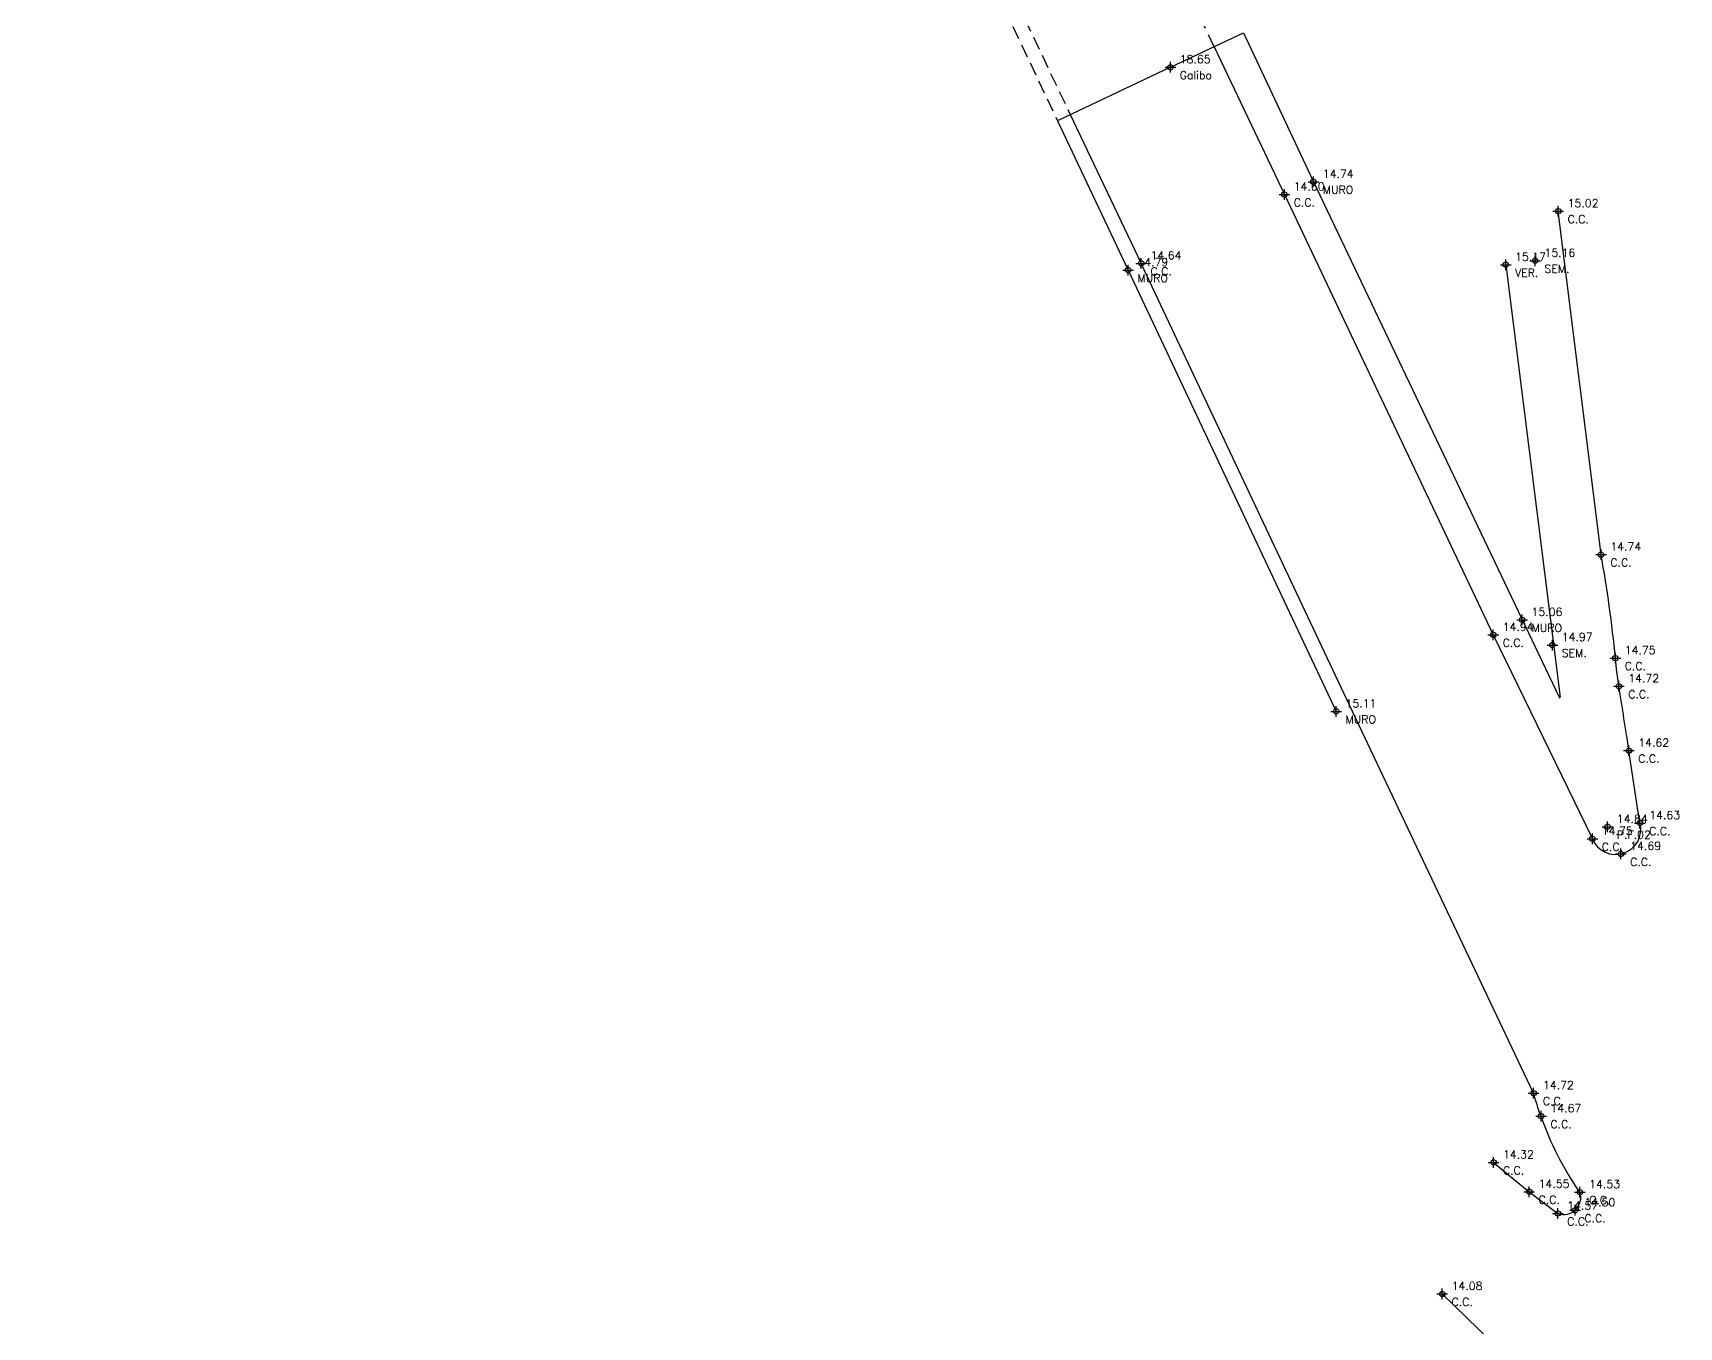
# Model space of a CAD drawing. Header units: metres. Extents: x 27389 to 27997, y 69801 to 70692.
# Drawn here: x 27599.8 to 27661.5, y 70561.6 to 70610.2 of the extents above; entities that cross this region are included whole.
import ezdxf

# ---------------------------------------------------------------- set-up
doc = ezdxf.new("R2010")
doc.units = ezdxf.units.M
doc.linetypes.add('DASHED', pattern=[0.75, 0.5, -0.25])
for name, color, linetype in [('C.C.', 1, 'Continuous'), ('Tunel', 8, 'Continuous'), ('VER.', 2, 'Continuous')]:
    doc.layers.add(name, color=color, linetype=linetype)
doc.styles.get("Standard").update_dxf_attribs({"font": 'simplex.shx'})

# ---------------------------------------------------------------- blocks, each defined once
blk = doc.blocks.new('*U5')
at = {"color": 0, "linetype": 'ByBlock', "lineweight": -2, "transparency": 16777216}
for p, q in [((-1, 0), (1, 0)), ((0, -1), (0, 1))]:
    blk.add_line(p, q, dxfattribs=at)
blk.add_circle((0, 0), 0.5, dxfattribs=at)

msp = doc.modelspace()

# ---------------------------------------------------------------- linework, layer by layer
at = {"layer": 'C.C.'}
for p, q in [((27644.054, 70609.637), (27646.683, 70604.098)), ((27638.661, 70607.091), (27641.31, 70601.511)), ((27646.683, 70604.098), (27654.517, 70587.592))]:
    msp.add_line(p, q, dxfattribs=at)
at = {"layer": 'C.C.', "linetype": 'DASHED', "flags": 128}
for points in [[(27644.054, 70609.637), (27644.054, 70609.637), (27638.129, 70621.997), (27626.289, 70647.15), (27617.319, 70666.037), (27605.172, 70691.428)], [(27600.287, 70687.906), (27607.502, 70672.77), (27614.935, 70657.055), (27623.769, 70638.477), (27632.158, 70620.728), (27638.661, 70607.091)]]:
    msp.add_lwpolyline(points, dxfattribs=at)
at = {"layer": 'C.C.', "flags": 128}
for points in [[(27654.517, 70587.592), (27658.23, 70579.945, 0.937069), (27660.011, 70580.536), (27659.6, 70583.252, 0.002089), (27659.225, 70585.662, -0.016222), (27659.091, 70586.719, 0.022064), (27658.553, 70590.599), (27656.952, 70603.473)], [(27654.528, 70567.817), (27655.863, 70566.717), (27656.937, 70565.902, 0.631496), (27657.761, 70566.703, -0.069605), (27656.306, 70569.549, -0.026234), (27656.025, 70570.414, -3.617701)]]:
    msp.add_lwpolyline(points, format="xyb", dxfattribs=at)
for points in [[(27656.025, 70570.414), (27649.122, 70584.961), (27641.31, 70601.511)], [(27655.8, 70559.784), (27652.603, 70562.888)]]:
    msp.add_lwpolyline(points, dxfattribs=at)
at = {"layer": 'Tunel'}
for q in [(27645.151, 70610.153), (27638.178, 70606.862)]:
    msp.add_line((27642.413, 70608.866, 18.65), q, dxfattribs=at)
at = {"layer": 'VER.'}
for p, q in [((27645.151, 70610.153), (27647.774, 70604.573)), ((27638.178, 70606.862), (27640.827, 70601.265)), ((27647.774, 70604.573), (27656.981, 70585.251)), ((27640.827, 70601.265), (27648.626, 70584.724)), ((27654.981, 70601.464), (27657.019, 70585.262))]:
    msp.add_line(p, q, dxfattribs=at)
at = {"layer": 'VER.', "linetype": 'DASHED', "flags": 128}
msp.add_lwpolyline([(27599.774, 70687.597), (27607.008, 70672.371), (27614.265, 70657.269), (27623.209, 70638.314), (27631.688, 70620.578), (27638.178, 70606.862), (27638.178, 70606.862)], dxfattribs=at)
at = {"layer": 'VER.'}
msp.add_arc((27656.998, 70585.263, 15.142), 0.0209, 212.32191, 358.34838, dxfattribs=at)

# ---------------------------------------------------------------- block references
at = {"layer": 'VER.', "color": 1, "xscale": 0.2, "yscale": 0.2, "zscale": 0.2}
for p in [(27642.413, 70608.866, 18.65), (27647.774, 70604.573, 14.741), (27646.683, 70604.098, 14.595), (27656.952, 70603.473, 15.024), (27641.32, 70601.516, 14.64), (27654.981, 70601.464, 15.17), (27656.084, 70601.614, 15.159), (27640.827, 70601.265, 14.786), (27658.553, 70590.599, 14.745), (27655.598, 70588.153, 15.064), (27654.517, 70587.592, 14.938), (27656.731, 70587.211, 14.971), (27659.091, 70586.719, 14.752), (27659.225, 70585.662, 14.724), (27648.626, 70584.724, 15.112), (27659.6, 70583.252, 14.625), (27660.011, 70580.536, 14.626), (27658.23, 70579.945, 14.75), (27658.798, 70580.399, 14.841), (27658.798, 70580.399, 14.841), (27659.298, 70579.379, 14.687), (27656.025, 70570.414, 14.723), (27656.306, 70569.549, 14.672), (27654.528, 70567.817, 14.318), (27655.863, 70566.717, 14.55), (27657.761, 70566.703, 14.528), (27656.937, 70565.902, 14.574), (27657.58, 70566.022, 14.496), (27652.603, 70562.888, 14.083)]:
    msp.add_blockref('*U5', p, dxfattribs=at)

# ---------------------------------------------------------------- texts
at = {"color": 3, "linetype": 'ByBlock', "insert": (27655.331, 70601.314, 15.159), "char_height": 0.3, "attachment_point": 1}
msp.add_mtext('VER.', dxfattribs=at)
at = {"layer": 'VER.', "color": 1, "char_height": 0.3, "attachment_point": 7}
for s, insert in [('18.65', (27642.763, 70609.016, 18.65)), ('14.74', (27648.124, 70604.723, 14.741)), ('14.60', (27647.033, 70604.248, 14.595)), ('15.02', (27657.302, 70603.623, 15.024)), ('14.79', (27641.177, 70601.415, 14.786)), ('14.64', (27641.67, 70601.666, 14.64)), ('15.17', (27655.331, 70601.614, 15.17)), ('15.16', (27656.434, 70601.764, 15.159)), ('14.74', (27658.903, 70590.749, 14.745)), ('15.06', (27655.948, 70588.303, 15.064)), ('14.94', (27654.867, 70587.742, 14.938)), ('14.97', (27657.081, 70587.361, 14.971)), ('14.75', (27659.441, 70586.869, 14.752)), ('14.72', (27659.575, 70585.812, 14.724)), ('15.11', (27648.976, 70584.874, 15.112)), ('14.62', (27659.95, 70583.402, 14.625)), ('14.84', (27659.148, 70580.549, 14.841)), ('14.84', (27659.148, 70580.549, 14.841)), ('14.63', (27660.361, 70580.686, 14.626)), ('14.75', (27658.58, 70580.095, 14.75)), ('14.69', (27659.648, 70579.529, 14.687)), ('14.72', (27656.375, 70570.564, 14.723)), ('14.67', (27656.656, 70569.699, 14.672)), ('14.32', (27654.878, 70567.967, 14.318)), ('14.55', (27656.213, 70566.867, 14.55)), ('14.53', (27658.111, 70566.853, 14.528)), ('14.57', (27657.287, 70566.052, 14.574)), ('14.50', (27657.93, 70566.172, 14.496)), ('14.08', (27652.953, 70563.038, 14.083))]:
    msp.add_mtext(s, dxfattribs=dict(at, insert=insert))
at = {"layer": 'VER.', "color": 3, "char_height": 0.3, "attachment_point": 1}
for s, insert in [('Galibo', (27642.763, 70608.716, 18.65)), ('MURO', (27648.124, 70604.423, 14.741)), ('C.C.', (27647.033, 70603.948, 14.595)), ('C.C.', (27657.302, 70603.323, 15.024)), ('MURO', (27641.177, 70601.115, 14.786)), ('C.C.', (27641.67, 70601.366, 14.64)), ('VER.', (27655.331, 70601.314, 15.17)), ('SEM.', (27656.434, 70601.464, 15.159)), ('C.C.', (27658.903, 70590.449, 14.745)), ('MURO', (27655.948, 70588.003, 15.064)), ('C.C.', (27654.867, 70587.442, 14.938)), ('SEM.', (27657.081, 70587.061, 14.971)), ('C.C.', (27659.441, 70586.569, 14.752)), ('C.C.', (27659.575, 70585.512, 14.724)), ('MURO', (27648.976, 70584.574, 15.112)), ('C.C.', (27659.95, 70583.102, 14.625)), ('P.F.02', (27659.148, 70580.249, 14.841)), ('P.F.02', (27659.148, 70580.249, 14.841)), ('C.C.', (27660.361, 70580.386, 14.626)), ('C.C.', (27658.58, 70579.795, 14.75)), ('C.C.', (27659.648, 70579.229, 14.687)), ('C.C.', (27656.375, 70570.264, 14.723)), ('C.C.', (27656.656, 70569.399, 14.672)), ('C.C.', (27654.878, 70567.667, 14.318)), ('C.C.', (27656.213, 70566.567, 14.55)), ('C.C.', (27658.111, 70566.553, 14.528)), ('C.C.', (27657.287, 70565.752, 14.574)), ('C.C.', (27657.93, 70565.872, 14.496)), ('C.C.', (27652.953, 70562.738, 14.083))]:
    msp.add_mtext(s, dxfattribs=dict(at, insert=insert))

doc.saveas('drawing.dxf')
